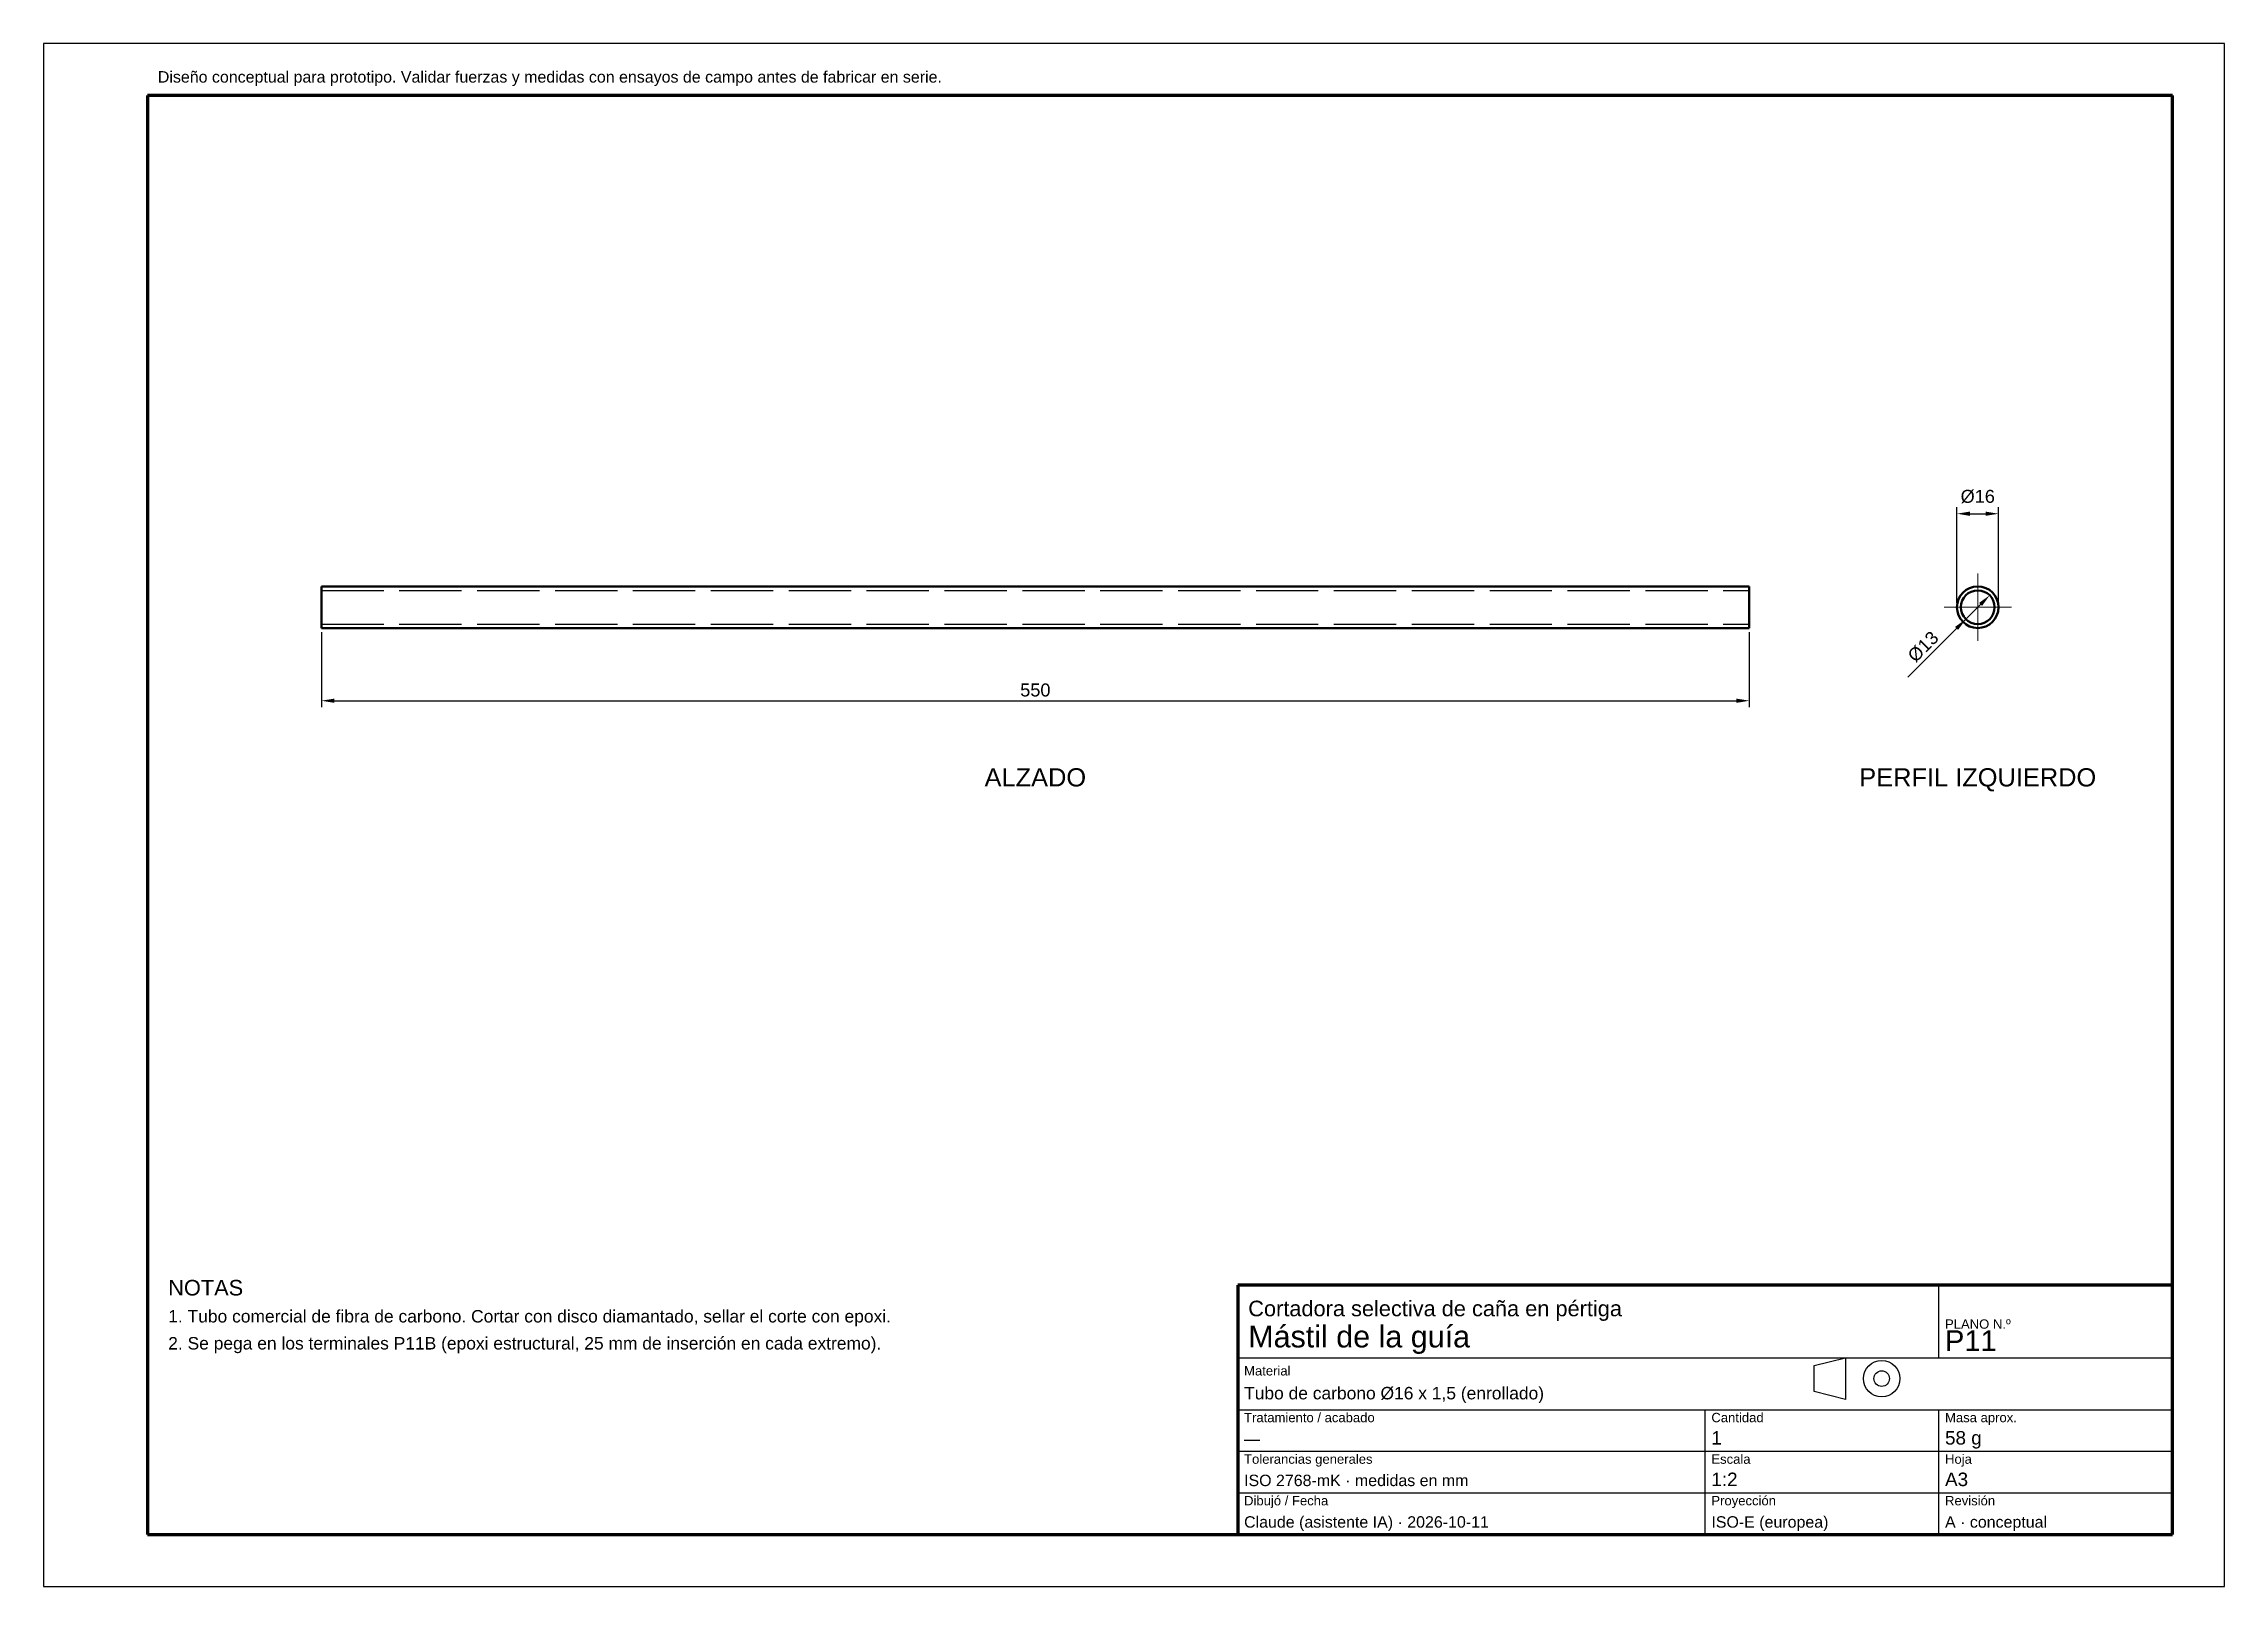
# Model space of a CAD drawing. Header units: millimetres. Extents: x 0 to 840, y 0 to 594.
import ezdxf
from ezdxf.enums import TextEntityAlignment as Align

# ---------------------------------------------------------------- set-up
doc = ezdxf.new("R2010")
doc.units = ezdxf.units.MM
doc.header["$LTSCALE"] = 2
doc.linetypes.add('ACAD_ISO02W100', pattern=[15, 12, -3])
doc.linetypes.add('ACAD_ISO04W100', pattern=[30, 24, -3, 0, -3])
for name, color, linetype, lineweight in [('COTAS', 4, 'Continuous', 18), ('EJES', 1, 'ACAD_ISO04W100', 18), ('MARCO', 7, 'Continuous', 70), ('OCULTAS', 8, 'ACAD_ISO02W100', 25), ('TEXTO', 7, 'Continuous', 25), ('VISIBLE', 7, 'Continuous', 50)]:
    doc.layers.add(name, color=color, linetype=linetype, lineweight=lineweight)
doc.styles.get("Standard").update_dxf_attribs({"font": 'arial.ttf'})
doc.dimstyles.new('ISO25', dxfattribs={"dimscale": 2, "dimtxt": 2.5, "dimasz": 2.5, "dimexe": 1.25, "dimexo": 0.8, "dimgap": 0.8, "dimtad": 1, "dimdec": 1, "dimtxsty": 'Standard', "dimcen": 2.5, "dimclrd": 4, "dimclre": 4, "dimclrt": 7, "dimazin": 3, "dimtfac": 1, "dimtmove": 0, "dimatfit": 3})

msp = doc.modelspace()

# ---------------------------------------------------------------- linework, layer by layer
at = {"layer": 'EJES'}
for p, q in [((745, 364), (745, 390)), ((732, 377), (758, 377))]:
    msp.add_line(p, q, dxfattribs=at)
at = {"layer": 'MARCO'}
for p, q in [((820, 574), (40, 574)), ((40, 574), (40, 20)), ((820, 20), (820, 574)), ((820, 116), (460, 116)), ((460, 116), (460, 20)), ((820, 20), (820, 116)), ((40, 20), (820, 20)), ((460, 20), (820, 20))]:
    msp.add_line(p, q, dxfattribs=at)
at = {"layer": 'OCULTAS'}
for p, q in [((107, 383.5), (657, 383.5)), ((107, 370.5), (657, 370.5))]:
    msp.add_line(p, q, dxfattribs=at)
for radius in [8, 6.5]:
    msp.add_circle((745, 377), radius, dxfattribs=at)
for points in [[(107, 369), (107, 369.2), (107, 369.79), (107, 370.75), (107, 372.01), (107, 373.53), (107, 375.22), (107, 377), (107, 378.78), (107, 380.47), (107, 381.99), (107, 383.25), (107, 384.21), (107, 384.8), (107, 385)], [(107, 370.5), (107, 370.66), (107, 371.14), (107, 371.92), (107, 372.95), (107, 374.18), (107, 375.55), (107, 377), (107, 378.45), (107, 379.82), (107, 381.05), (107, 382.08), (107, 382.86), (107, 383.34), (107, 383.5)], [(107, 383.5), (107, 383.34), (107, 382.86), (107, 382.08), (107, 381.05), (107, 379.82), (107, 378.45), (107, 377), (107, 375.55), (107, 374.18), (107, 372.95), (107, 371.92), (107, 371.14), (107, 370.66), (107, 370.5)], [(657, 369), (657, 369.2), (657, 369.79), (657, 370.75), (657, 372.01), (657, 373.53), (657, 375.22), (657, 377), (657, 378.78), (657, 380.47), (657, 381.99), (657, 383.25), (657, 384.21), (657, 384.8), (657, 385)], [(657, 370.5), (657, 370.66), (657, 371.14), (657, 371.92), (657, 372.95), (657, 374.18), (657, 375.55), (657, 377), (657, 378.45), (657, 379.82), (657, 381.05), (657, 382.08), (657, 382.86), (657, 383.34), (657, 383.5)], [(657, 383.5), (657, 383.34), (657, 382.86), (657, 382.08), (657, 381.05), (657, 379.82), (657, 378.45), (657, 377), (657, 375.55), (657, 374.18), (657, 372.95), (657, 371.92), (657, 371.14), (657, 370.66), (657, 370.5)]]:
    msp.add_open_spline(points, degree=1, dxfattribs=at)
at = {"layer": 'TEXTO'}
for p, q in [((840, 594), (0, 594)), ((0, 594), (0, 0)), ((840, 0), (840, 594)), ((730, 88), (730, 116)), ((460, 88), (820, 88)), ((682, 85), (694, 88)), ((682, 75), (682, 85)), ((694, 88), (694, 72)), ((460, 68), (820, 68)), ((640, 20), (640, 68)), ((694, 72), (682, 75)), ((730, 20), (730, 68)), ((460, 52), (820, 52)), ((460, 36), (820, 36)), ((0, 0), (840, 0))]:
    msp.add_line(p, q, dxfattribs=at)
for radius in [7, 3]:
    msp.add_circle((708, 80), radius, dxfattribs=at)
at = {"layer": 'VISIBLE'}
for p, q in [((107, 385), (657, 385)), ((107, 369), (657, 369))]:
    msp.add_line(p, q, dxfattribs=at)
for radius in [8, 6.5]:
    msp.add_circle((745, 377), radius, dxfattribs=at)
for points in [[(107, 385), (107, 384.8), (107, 384.21), (107, 383.25), (107, 381.99), (107, 380.47), (107, 378.78), (107, 377), (107, 375.22), (107, 373.53), (107, 372.01), (107, 370.75), (107, 369.79), (107, 369.2), (107, 369)], [(657, 385), (657, 384.8), (657, 384.21), (657, 383.25), (657, 381.99), (657, 380.47), (657, 378.78), (657, 377), (657, 375.22), (657, 373.53), (657, 372.01), (657, 370.75), (657, 369.79), (657, 369.2), (657, 369)]]:
    msp.add_open_spline(points, degree=1, dxfattribs=at)

# ---------------------------------------------------------------- texts
at = {"layer": 'TEXTO'}
for s, height, p in [('Diseño conceptual para prototipo. Validar fuerzas y medidas con ensayos de campo antes de fabricar en serie.', 4.4, (44, 579)), ('NOTAS', 6, (48, 112)), ('Cortadora selectiva de caña en pértiga', 6, (464, 104)), ('1. Tubo comercial de fibra de carbono. Cortar con disco diamantado, sellar el corte con epoxi.', 4.8, (48, 101.6)), ('Mástil de la guía', 8.4, (464, 92)), ('PLANO N.º', 3.6, (732.4, 99.2)), ('2. Se pega en los terminales P11B (epoxi estructural, 25 mm de inserción en cada extremo).', 4.8, (48, 91.2)), ('P11', 8, (732.4, 90.6)), ('Material', 3.6, (462.4, 81.2)), ('Tubo de carbono Ø16 x 1,5 (enrollado)', 4.8, (462.4, 72)), ('Tratamiento / acabado', 3.6, (462.4, 63.2)), ('Cantidad', 3.6, (642.4, 63.2)), ('1', 5.2, (642.4, 54.6)), ('58 g', 5.2, (732.4, 54.6)), ('Masa aprox.', 3.6, (732.4, 63.2)), ('—', 4.4, (462.4, 54.6)), ('Tolerancias generales', 3.6, (462.4, 47.2)), ('Escala', 3.6, (642.4, 47.2)), ('Hoja', 3.6, (732.4, 47.2)), ('ISO 2768-mK · medidas en mm', 4.4, (462.4, 38.6)), ('1:2', 5.2, (642.4, 38.6)), ('A3', 5.2, (732.4, 38.6)), ('Dibujó / Fecha', 3.6, (462.4, 31.2)), ('Proyección', 3.6, (642.4, 31.2)), ('Revisión', 3.6, (732.4, 31.2)), ('Claude (asistente IA) · 2026-10-11', 4.4, (462.4, 22.6)), ('ISO-E (europea)', 4.4, (642.4, 22.6)), ('A · conceptual', 4.4, (732.4, 22.6))]:
    msp.add_text(s, height=height, dxfattribs=at).set_placement(p)
for s, p in [('ALZADO', (382, 315)), ('PERFIL IZQUIERDO', (745, 315))]:
    msp.add_text(s, height=7, dxfattribs=at).set_placement(p, align=Align.TOP_CENTER)

# ---------------------------------------------------------------- dimensions: what is measured, and where the dimension line sits
at = {"layer": 'COTAS'}
msp.add_linear_dim(base=(737, 413), p1=(737, 377), p2=(753, 377), text='%%c16', dimstyle='ISO25', dxfattribs=at).render()
msp.add_diameter_dim_2p(p1=(749.6, 381.6), p2=(740.4, 372.4), text='%%c13', dimstyle='ISO25', override={"dimtmove": 0}, dxfattribs=at).render()
msp.add_linear_dim(base=(107, 341), p1=(107, 369), p2=(657, 369), dimstyle='ISO25', dxfattribs=at).render()

doc.saveas('drawing.dxf')
